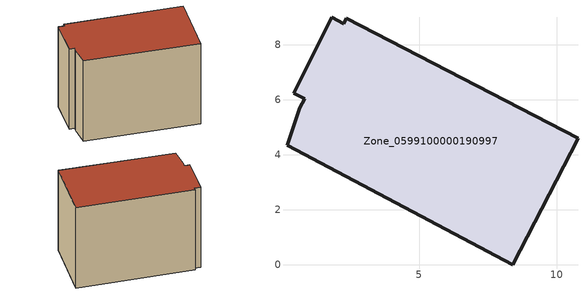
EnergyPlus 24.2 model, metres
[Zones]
Zone_0599100000190997
 floor ground (C_G): 0.19,4.35 0.66,5.71 0.83,6.04 0.43,6.24 1.81,8.99 2.24,8.77 2.35,8.97 10.78,4.59 8.4,0 z0
 wall outside (C_F): 10.78,4.59 2.35,8.97 2.24,8.77 1.81,8.99 0.43,6.24 0.83,6.04 0.66,5.71 0.19,4.35 8.4,0 10.78,4.59 z0:7.53
 roof outside (C_R): 0.66,5.71 0.19,4.35 8.4,0 10.78,4.59 2.35,8.97 2.24,8.77 1.81,8.99 0.43,6.24 0.83,6.04 z7.53
[BUILDING]
Pand.0599100000190997: North Axis=0; Terrain=City; Loads Convergence Tolerance Value=0.04; Temperature Convergence Tolerance Value=0.4; Solar Distribution=FullExterior; Maximum Number of Warmup Days=25; Minimum Number of Warmup Days=1
[Site:Location]
Rotterdam.The.Hague.AP_ZH_NLD Design_Conditions: Latitude=51.96; Longitude=4.45; Time Zone=1; Elevation=-4.5
[SITE:GROUNDTEMPERATURE:BUILDINGSURFACE]
18, 18, 18, 18, 18, 18, 18, 18, 18, 18, 18, 18
[MATERIAL] Thermal Absorptance=0.9; Solar Absorptance=0.7; Visible Absorptance=0.7
Name | Roughness | Thickness | Conductivity | Density | Specific Heat
G.TC.1946 | MediumSmooth | 0.15 | 1 | 540 | 1210
F.TC.1946 | Rough | 0.3 | 0.857143 | 1920 | 840
R.TC.1946 | MediumRough | 0.2 | 0.909091 | 1500 | 1000
[CONSTRUCTION]
C_G: G.TC.1946
C_F: F.TC.1946
C_R: R.TC.1946
[ZONE]
Zone_0599100000190997: Type=1; Multiplier=1; Ceiling Height=Autocalculate; Volume=Autocalculate; Floor Area=autocalculate; Part of Total Floor Area=Yes
[ZONEINFILTRATION:DESIGNFLOWRATE]
Infil_Zone_0599100000190997: Zone or ZoneList or Space or SpaceList=Zone_0599100000190997; Schedule=AlwaysOn; Design Flow Rate Calculation Method=Flow/Area; Flow Rate per Floor Area=0.003; Constant Term Coefficient=1; Temperature Term Coefficient=0; Velocity Term Coefficient=0; Velocity Squared Term Coefficient=0
[HVACTEMPLATE:ZONE:IDEALLOADSAIRSYSTEM]
Zone_0599100000190997: Maximum Heating Supply Air Temperature=50; Minimum Cooling Supply Air Temperature=13; Maximum Heating Supply Air Humidity Ratio=0.0156; Minimum Cooling Supply Air Humidity Ratio=0.0077; Heating Limit=NoLimit; Cooling Limit=NoLimit; Dehumidification Control Type=ConstantSensibleHeatRatio; Cooling Sensible Heat Ratio=0.7; Dehumidification Setpoint=60; Humidification Control Type=None; Humidification Setpoint=30; Outdoor Air Method=None; Outdoor Air Flow Rate per Person=0.00944; Outdoor Air Flow Rate per Zone Floor Area=0; Outdoor Air Flow Rate per Zone=0; Demand Controlled Ventilation Type=None; Outdoor Air Economizer Type=NoEconomizer; Heat Recovery Type=None; Sensible Heat Recovery Effectiveness=0.7; Latent Heat Recovery Effectiveness=0.65
[ZONECONTROL:THERMOSTAT]
ThermostatControl_Zone_0599100000190997: Zone or ZoneList=Zone_0599100000190997; Control Type Schedule=DualSetpointControlType; Control 1=Thermostat_Zone_0599100000190997; Temperature Difference Between Cutout And Setpoint=0
[THERMOSTATSETPOINT:DUALSETPOINT]
Thermostat_Zone_0599100000190997: Heating Setpoint Temperature Schedule=HeatingSetpoint_Zone_0599100000190997; Cooling Setpoint Temperature Schedule=CoolingSetpoint_Zone_0599100000190997
[SCHEDULE:COMPACT]
HeatingSetpoint_Zone_0599100000190997: Through: 12/31, For: AllDays, Until: 24:00, 21
CoolingSetpoint_Zone_0599100000190997: Through: 12/31, For: AllDays, Until: 24:00, 24
DualSetpointControlType: Through: 12/31, For: AllDays, Until: 24:00, 4
AlwaysOn: Through: 12/31, For: AllDays, Until: 24:00, 1
